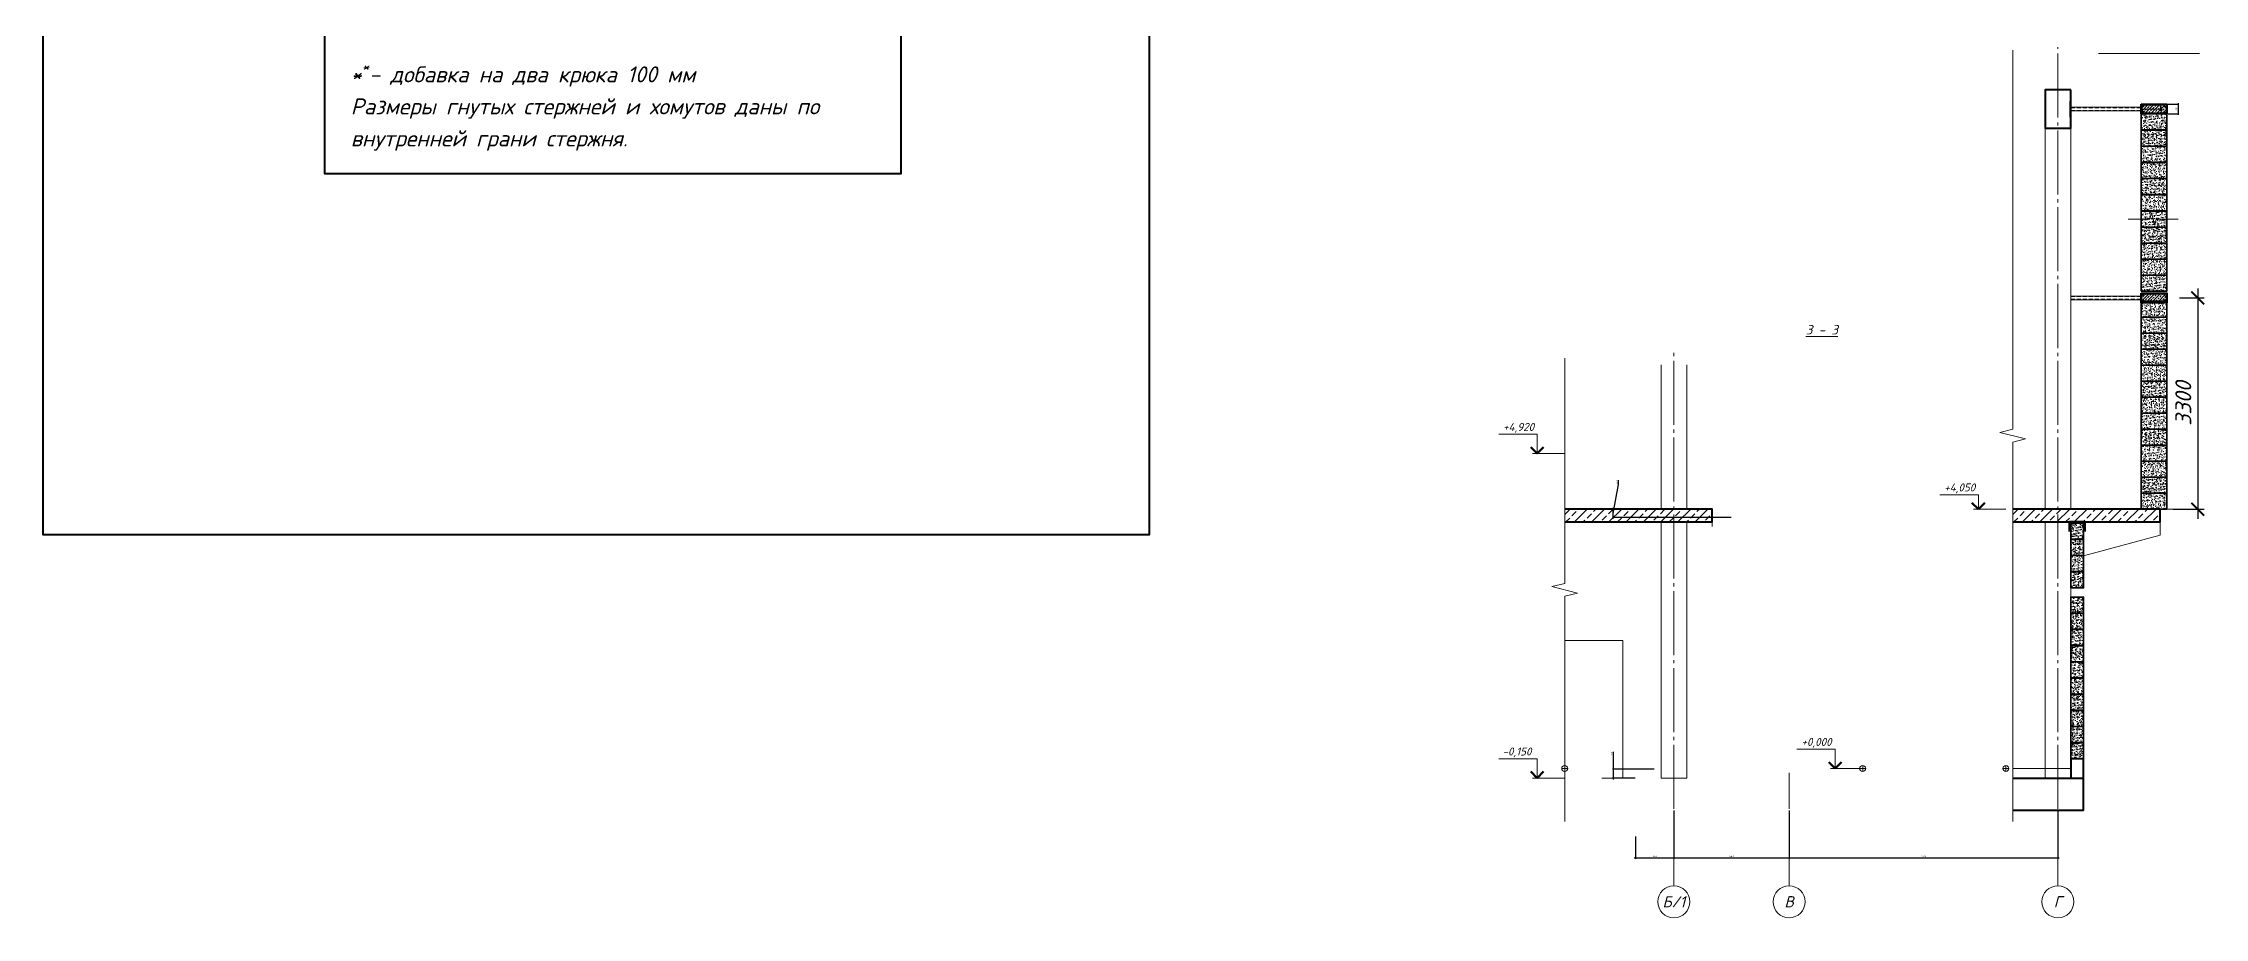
# Model space of a CAD drawing. Header units: millimetres. Extents: x -1807136 to 209800, y 0 to 410608.
# Drawn here: x -23521 to 10249, y 33275 to 46936 of the extents above; entities that cross this region are included whole.
import ezdxf
from ezdxf.enums import TextEntityAlignment as Align

# ---------------------------------------------------------------- set-up
doc = ezdxf.new("R2010")
doc.units = ezdxf.units.MM
doc.header["$PDMODE"] = 3
doc.linetypes.add('GOST2.303 5', pattern=[24, 20, -1.5, 1, -1.5])
doc.linetypes.add('HIDDEN', pattern=[0.375, 0.25, -0.125])
doc.layers.get('0').update_dxf_attribs({"lineweight": 5})
doc.layers.get('Defpoints').update_dxf_attribs({"lineweight": 0})
for name, color, linetype, lineweight in [('!!!Металл', 7, 'Continuous', 15), ('!!!Металл разрез', 7, 'Continuous', 35), ('#Dimensions', 7, 'Continuous', 9), ('#Арматура', 152, 'Continuous', 30), ('#Бетон вид', 22, 'Continuous', 18), ('#Бетон разрез', 22, 'Continuous', 40), ('#Газобетон', 152, 'Continuous', 35), ('#Оси', 7, 'Continuous', 9), ('#разм', 7, 'Continuous', 9), ('A-okno', 7, 'Continuous', 0), ('k_ Каркасы', 66, 'Continuous', 0), ('k_ Отметки', 251, 'Continuous', 9), ('k_ Рамка', 252, 'Continuous', 40)]:
    doc.layers.add(name, color=color, linetype=linetype, lineweight=lineweight)
doc.layers.add('#Hatch', color=252, linetype='Continuous', lineweight=5, true_color=0x696969)
doc.styles.add('STEP PR', font='isocpeui.ttf')
doc.dimstyles.new('SPDS', dxfattribs={"dimscale": 10, "dimtxt": 2.5, "dimasz": 2, "dimexe": 1.25, "dimexo": 0.625, "dimtad": 1, "dimdec": 0, "dimrnd": 0.001, "dimtxsty": 'STEP PR', "dimblk": 'ARCHTICK', "dimcen": 2.5, "dimdle": 2, "dimclrd": 256, "dimclre": 256, "dimclrt": 7, "dimadec": 0, "dimazin": 2, "dimtfac": 0.75, "dimtdec": 0, "dimtmove": 1, "dimatfit": 3, "dimfxl": 1, "dimtolj": 1, "dimarcsym": 1})
doc.dimstyles.new('STEP PR', dxfattribs={"dimscale": 10, "dimtxt": 2.5, "dimasz": 2, "dimexe": 1, "dimexo": 2, "dimgap": 1, "dimtad": 1, "dimdec": 4, "dimlfac": -1, "dimtxsty": 'STEP PR', "dimblk": 'ARCHTICK', "dimcen": 2, "dimdle": 1.5, "dimclrt": 1, "dimadec": 0, "dimazin": 0, "dimtfac": 1, "dimtdec": 4, "dimtmove": 1, "dimatfit": 3, "dimldrblk": 'DOTSMALL', "dimfxl": 1, "dimtolj": 1, "dimtzin": 0, "dimarcsym": 0})
doc.dimstyles.new('высотные отметки', dxfattribs={"dimtxt": 500, "dimasz": 100, "dimexe": 100, "dimexo": 0.625, "dimgap": 50, "dimtad": 1, "dimtih": 1, "dimtoh": 1, "dimdec": 3, "dimlfac": 0.001, "dimrnd": 0.005, "dimzin": 9, "dimtxsty": 'STEP PR', "dimblk": 'NONE', "dimcen": 100, "dimdle": 100, "dimse1": 1, "dimse2": 1, "dimsd1": 1, "dimsd2": 1, "dimadec": 0, "dimazin": 0, "dimtfac": 1, "dimtdec": 3, "dimtmove": 0, "dimatfit": 2, "dimldrblk": 'NONE', "dimfxl": 1, "dimarcsym": 0})
pattern_1 = [(45, (-9255.12, -45832.314), (-44.90128, 44.90128), []), (45, (-9210.22, -45832.314), (-44.90128, 44.90128), [31.75, -15.875])]

# ---------------------------------------------------------------- blocks, each defined once
blk = doc.blocks.new('*U5')
at = {"color": 0, "linetype": 'ByBlock', "lineweight": -2}
for p, q in [((21.99, 0), (22.3, 1.25)), ((22.3, 1.25), (22.93, -1.25)), ((21.99, 0), (0, 0)), ((22.93, -1.25), (23.24, 0)), ((45.23, 0), (23.24, 0))]:
    blk.add_line(p, q, dxfattribs=at)
blk = doc.blocks.new('_ArchTick')
at = {"color": 0, "linetype": 'ByBlock', "const_width": 0.15}
blk.add_lwpolyline([(-0.5, -0.5), (0.5, 0.5)], dxfattribs=at)
blk = doc.blocks.new('*D13')
at = {"layer": '#Dimensions', "lineweight": -2, "transparency": 16777216}
for p, q in [((1955, 34951), (1955, 34198)), ((3755, 34951), (3755, 34198)), ((1935, 34211), (3775, 34211))]:
    blk.add_line(p, q, dxfattribs=at)
at = {"layer": 'Defpoints', "color": 0, "transparency": 16777216}
for p in [(1955, 34957), (3755, 34957), (3755, 34211)]:
    blk.add_point(p, dxfattribs=at)
at = {"layer": '#Dimensions', "lineweight": -2, "transparency": 16777216, "xscale": 20, "yscale": 20, "zscale": 20, "rotation": 180}
blk.add_blockref('_ArchTick', (1955, 34211), dxfattribs=at)
at = {"layer": '#Dimensions', "lineweight": -2, "transparency": 16777216, "xscale": 20, "yscale": 20, "zscale": 20}
blk.add_blockref('_ArchTick', (3755, 34211), dxfattribs=at)
at = {"layer": '#Dimensions', "transparency": 16777216, "insert": (2855, 34235), "char_height": 25, "attachment_point": 5, "style": 'STEP PR'}
blk.add_mtext('\\A1;1800', dxfattribs=at)
blk = doc.blocks.new('*D14')
at = {"layer": '#Dimensions', "lineweight": -2, "transparency": 16777216}
for p, q in [((3755, 34951), (3755, 34198)), ((7955, 34951), (7955, 34198)), ((3735, 34211), (7975, 34211))]:
    blk.add_line(p, q, dxfattribs=at)
at = {"layer": 'Defpoints', "color": 0, "transparency": 16777216}
for p in [(3755, 34957), (7955, 34957), (7955, 34211)]:
    blk.add_point(p, dxfattribs=at)
at = {"layer": '#Dimensions', "lineweight": -2, "transparency": 16777216, "xscale": 20, "yscale": 20, "zscale": 20, "rotation": 180}
blk.add_blockref('_ArchTick', (3755, 34211), dxfattribs=at)
at = {"layer": '#Dimensions', "lineweight": -2, "transparency": 16777216, "xscale": 20, "yscale": 20, "zscale": 20}
blk.add_blockref('_ArchTick', (7955, 34211), dxfattribs=at)
at = {"layer": '#Dimensions', "transparency": 16777216, "insert": (5855, 34235), "char_height": 25, "attachment_point": 5, "style": 'STEP PR'}
blk.add_mtext('\\A1;4200', dxfattribs=at)
blk = doc.blocks.new('*D581')
at = {"layer": 'Defpoints', "color": 0, "ltscale": 3, "transparency": 16777216}
for p in [(4574327, -914160), (4576313, -914160, 0), (4576313, -924000)]:
    blk.add_point(p, dxfattribs=at)
at = {"layer": '#разм', "color": 0, "ltscale": 3, "transparency": 16777216, "insert": (4574872, -913360), "char_height": 250, "attachment_point": 5, "style": 'STEP PR'}
blk.add_mtext('+4,920', dxfattribs=at)
blk = doc.blocks.new('_None')
blk = doc.blocks.new('*D21')
at = {"layer": 'Defpoints', "color": 0, "ltscale": 3, "transparency": 16777216}
for p in [(4574340, -924000), (4576313, -924000), (4576313, -924000, 0)]:
    blk.add_point(p, dxfattribs=at)
at = {"layer": '#разм', "color": 0, "ltscale": 3, "transparency": 16777216, "insert": (4574872, -923200), "char_height": 250, "attachment_point": 5, "style": 'STEP PR'}
blk.add_mtext('+0,000', dxfattribs=at)
blk = doc.blocks.new('*D585')
at = {"layer": 'Defpoints', "color": 0, "ltscale": 3, "transparency": 16777216}
for p in [(4574313, -924300), (4576313, -924300, 0), (4576313, -924600)]:
    blk.add_point(p, dxfattribs=at)
at = {"layer": '#разм', "color": 0, "ltscale": 3, "transparency": 16777216, "insert": (4574821, -923500), "char_height": 250, "attachment_point": 5, "style": 'STEP PR'}
blk.add_mtext('-0,150', dxfattribs=at)
blk = doc.blocks.new('*D15')
at = {"layer": '#Dimensions', "lineweight": -2, "transparency": 16777216}
for p, q in [((1007, 39592), (1092, 40041)), ((1092, 40041), (1092, 40108)), ((2549, 39657), (994, 39657)), ((2849, 39527), (994, 39527)), ((1007, 39507), (1007, 39677))]:
    blk.add_line(p, q, dxfattribs=at)
at = {"layer": 'Defpoints', "color": 0, "transparency": 16777216}
for p in [(1007, 39657), (2555, 39657), (2855, 39527)]:
    blk.add_point(p, dxfattribs=at)
at = {"layer": '#Dimensions', "lineweight": -2, "transparency": 16777216, "xscale": 20, "yscale": 20, "zscale": 20}
for p, rotation in [((1007, 39657), 90), ((1007, 39527), 270)]:
    blk.add_blockref('_ArchTick', p, dxfattribs=dict(at, rotation=rotation))
at = {"layer": '#Dimensions', "transparency": 16777216, "insert": (1068, 40074), "char_height": 25, "attachment_point": 5, "rotation": 90, "style": 'STEP PR'}
blk.add_mtext('\\A1;130', dxfattribs=at)
blk = doc.blocks.new('*D16')
at = {"layer": '#Dimensions', "lineweight": -2, "transparency": 16777216}
for p, q in [((1007, 35869), (1007, 35597)), ((1649, 35597), (994, 35597)), ((1007, 35617), (1007, 35437)), ((1349, 35457), (994, 35457))]:
    blk.add_line(p, q, dxfattribs=at)
at = {"layer": 'Defpoints', "color": 0, "transparency": 16777216}
for p in [(1655, 35597), (1007, 35457), (1355, 35457)]:
    blk.add_point(p, dxfattribs=at)
at = {"layer": '#Dimensions', "lineweight": -2, "transparency": 16777216, "xscale": 20, "yscale": 20, "zscale": 20}
for p, rotation in [((1007, 35597), 90), ((1007, 35457), 270)]:
    blk.add_blockref('_ArchTick', p, dxfattribs=dict(at, rotation=rotation))
at = {"layer": '#Dimensions', "transparency": 16777216, "insert": (982, 35835), "char_height": 25, "attachment_point": 5, "rotation": 90, "style": 'STEP PR'}
blk.add_mtext('\\A1;140', dxfattribs=at)
blk = doc.blocks.new('*D12')
at = {"layer": '#Dimensions', "lineweight": -2, "transparency": 16777216}
for p, q in [((1355, 34542), (1355, 34198)), ((1955, 34542), (1955, 34198)), ((1335, 34211), (1975, 34211))]:
    blk.add_line(p, q, dxfattribs=at)
at = {"layer": 'Defpoints', "color": 0, "transparency": 16777216}
for p in [(1355, 34548), (1955, 34548), (1955, 34211)]:
    blk.add_point(p, dxfattribs=at)
at = {"layer": '#Dimensions', "lineweight": -2, "transparency": 16777216, "xscale": 20, "yscale": 20, "zscale": 20, "rotation": 180}
blk.add_blockref('_ArchTick', (1355, 34211), dxfattribs=at)
at = {"layer": '#Dimensions', "lineweight": -2, "transparency": 16777216, "xscale": 20, "yscale": 20, "zscale": 20}
blk.add_blockref('_ArchTick', (1955, 34211), dxfattribs=at)
at = {"layer": '#Dimensions', "transparency": 16777216, "insert": (1655, 34235), "char_height": 25, "attachment_point": 5, "style": 'STEP PR'}
blk.add_mtext('\\A1;600', dxfattribs=at)
blk = doc.blocks.new('*D25')
at = {"layer": 'Defpoints', "color": 0, "ltscale": 3, "transparency": 16777216}
for p in [(4574327, -915900), (4576313, -915900, 0), (4576313, -924000)]:
    blk.add_point(p, dxfattribs=at)
at = {"layer": '#разм', "color": 0, "ltscale": 3, "transparency": 16777216, "insert": (4574872, -915250), "char_height": 250, "attachment_point": 5, "style": 'STEP PR'}
blk.add_mtext('+4,050', dxfattribs=at)
blk = doc.blocks.new('*U17')
at = {"color": 0, "linetype": 'ByBlock', "lineweight": -2}
for p, q in [((37.04, 0), (37.35, 1.25)), ((37.35, 1.25), (37.97, -1.25)), ((37.04, 0), (0, 0)), ((37.97, -1.25), (38.29, 0)), ((75.32, 0), (38.29, 0))]:
    blk.add_line(p, q, dxfattribs=at)
blk = doc.blocks.new('Г.б.250х200')
at = {"layer": '#Hatch'}
h = blk.add_hatch(dxfattribs=at)
h.set_pattern_fill('AR-CONC', color=256, scale=0.5)
h.paths.add_polyline_path([(200, 250), (0, 250), (0, 0), (200, 0)])
at = {"layer": '#Газобетон'}
blk.add_lwpolyline([(0, 0), (200, 0), (200, 250), (0, 250)], close=True, dxfattribs=at)
blk = doc.blocks.new('Г.б.250х400')
at = {"layer": '#Hatch'}
h = blk.add_hatch(dxfattribs=at)
h.set_pattern_fill('AR-CONC', color=256, scale=0.5)
h.paths.add_polyline_path([(400, 250), (0, 250), (0, 0), (400, 0)])
at = {"layer": '#Газобетон'}
blk.add_lwpolyline([(0, 0), (400, 0), (400, 250), (0, 250)], close=True, dxfattribs=at)
blk = doc.blocks.new('*U29')
at = {"layer": '#Арматура', "lineweight": 0}
h = blk.add_hatch(dxfattribs=at)
h.set_pattern_fill('ANSI31', scale=1.6)
edge = h.paths.add_edge_path()
edge.add_arc((0, 8), 8, 0, 360)
blk.add_circle((0, 8), 8)
blk = doc.blocks.new('пояс_150')
at = {"layer": '#Hatch'}
h = blk.add_hatch(dxfattribs=at)
h.set_pattern_fill('ANSI31', color=256, scale=2)
h.set_pattern_definition([(45, (-9255.119, -45832.314), (-4.4901281, 4.4901281), [])])
h.paths.add_polyline_path([(10, 150), (0, 150), (0, 75), (10, 75)])
h.paths.add_polyline_path([(10, 75), (0, 75), (0, 0), (10, 0)])
h = blk.add_hatch(dxfattribs=at)
h.set_pattern_fill('ANSI33', color=256, scale=10)
h.set_pattern_definition(pattern_1)
h.paths.add_polyline_path([(400, 150), (10, 150), (10, 75), (400, 75)])
h.paths.add_polyline_path([(400, 75), (10, 75), (10, 0), (400, 0)])
h = blk.add_hatch(dxfattribs=at)
h.set_pattern_fill('ANSI31', color=256, scale=2)
h.paths.add_polyline_path([(320, 100), (310, 100), (310, 50), (320, 50)])
at = {"layer": '!!!Металл разрез'}
for points in [[(0, 150), (10, 150), (10, 0), (0, 0)], [(320, 100), (310, 100), (310, 50), (320, 50)]]:
    blk.add_lwpolyline(points, close=True, dxfattribs=at)
at = {"layer": '#Бетон разрез'}
blk.add_lwpolyline([(0, 150), (400, 150), (400, 0), (0, 0)], close=True, dxfattribs=at)
at = {"linetype": 'HIDDEN', "ltscale": 20}
for points in [[(0, 81), (10, 81)], [(0, 81), (10, 81)], [(0, 69), (10, 69)], [(0, 69), (10, 69)], [(310, 81), (320, 81)], [(310, 69), (320, 69)]]:
    blk.add_lwpolyline(points, dxfattribs=at)
for points in [[(10, 150), (10, 0)], [(310, 100), (310, 50)], [(320, 100), (320, 50)]]:
    blk.add_lwpolyline(points)
blk.add_lwpolyline([(310, 100), (310, 100), (310, 100), (310, 100)], close=True)
at = {"layer": 'k_ Каркасы', "const_width": 12}
blk.add_lwpolyline([(10, 75), (310, 75)], dxfattribs=at)
at = {"layer": 'k_ Каркасы', "const_width": 4}
blk.add_lwpolyline([(20, 120), (20, 30, 0.414214), (30, 20), (370, 20, 0.414214), (380, 30), (380, 120, 0.414214), (370, 130), (30, 130, 0.414214), (20, 120, 0.414214), (30, 110, 0.098491), (34, 111), (77, 136)], format="xyb", dxfattribs=at)
at = {"layer": '#Арматура'}
for p in [(30, 112), (30, 22)]:
    blk.add_blockref('*U29', p, dxfattribs=at)
at = {"layer": '#Арматура', "xscale": -1}
for p in [(370, 112), (370, 22)]:
    blk.add_blockref('*U29', p, dxfattribs=at)
blk = doc.blocks.new('Пояс_150_пром')
at = {"layer": '#Hatch'}
h = blk.add_hatch(dxfattribs=at)
h.set_pattern_fill('ANSI33', color=256, scale=10)
h.set_pattern_definition(pattern_1)
h.paths.add_polyline_path([(400, 150), (0, 150), (0, 75), (400, 75)])
h.paths.add_polyline_path([(400, 75), (0, 75), (0, 0), (400, 0)])
at = {"layer": '#Бетон разрез'}
blk.add_lwpolyline([(0, 150), (400, 150), (400, 0), (0, 0)], close=True, dxfattribs=at)
at = {"layer": 'k_ Каркасы', "const_width": 4}
blk.add_lwpolyline([(23, 117), (23, 33, 0.414214), (33, 23), (367, 23, 0.414214), (377, 33), (377, 117, 0.414214), (367, 127), (33, 127, 0.414214), (23, 117, 0.414214), (33, 107, 0.098491), (37, 108), (80, 133)], format="xyb", dxfattribs=at)
at = {"layer": '#Арматура'}
for p in [(33, 109), (33, 25)]:
    blk.add_blockref('*U29', p, dxfattribs=at)
at = {"layer": '#Арматура', "xscale": -1}
for p in [(367, 109), (367, 25)]:
    blk.add_blockref('*U29', p, dxfattribs=at)
blk = doc.blocks.new('*U32')
at = {"color": 0, "linetype": 'ByBlock', "lineweight": -2}
for p, q in [((4.26, 0), (4.57, 1.25)), ((4.57, 1.25), (5.19, -1.25)), ((4.26, 0), (0, 0)), ((5.19, -1.25), (5.51, 0)), ((9.76, 0), (5.51, 0))]:
    blk.add_line(p, q, dxfattribs=at)
blk = doc.blocks.new('*D89')
at = {"color": 0, "lineweight": -2, "transparency": 16777216}
for p, q in [((9855, 42957), (10239, 42957)), ((10139, 43107), (10139, 39507)), ((9755, 39657), (10239, 39657))]:
    blk.add_line(p, q, dxfattribs=at)
at = {"layer": 'Defpoints', "color": 0, "transparency": 16777216}
for p in [(9655, 42957), (9555, 39657), (10139, 39657)]:
    blk.add_point(p, dxfattribs=at)
at = {"color": 0, "lineweight": -2, "transparency": 16777216, "xscale": 200, "yscale": 200, "zscale": 200}
for p, rotation in [((10139, 42957), 90), ((10139, 39657), 270)]:
    blk.add_blockref('_ArchTick', p, dxfattribs=dict(at, rotation=rotation))
at = {"color": 1, "transparency": 16777216, "insert": (9914, 41307), "char_height": 250, "attachment_point": 5, "rotation": 90, "style": 'STEP PR'}
blk.add_mtext('\\A1;3300', dxfattribs=at)
blk = doc.blocks.new('_DotSmall')
at = {"color": 0, "linetype": 'ByBlock', "const_width": 0.5}
blk.add_lwpolyline([(-0.0625, 0, 1), (0.0625, 0, 1)], format="xyb", close=True, dxfattribs=at)
blk = doc.blocks.new('*D90')
at = {"color": 0, "lineweight": -2, "transparency": 16777216}
for p, q in [((9675, 45982), (9842, 45982)), ((9832, 45997), (9832, 45817)), ((9675, 45832), (9842, 45832))]:
    blk.add_line(p, q, dxfattribs=at)
at = {"layer": 'Defpoints', "color": 0, "transparency": 16777216}
for p in [(9655, 45982), (9655, 45832), (9832, 45832)]:
    blk.add_point(p, dxfattribs=at)
at = {"color": 0, "lineweight": -2, "transparency": 16777216, "xscale": 20, "yscale": 20, "zscale": 20}
for p, rotation in [((9832, 45982), 90), ((9832, 45832), 270)]:
    blk.add_blockref('_ArchTick', p, dxfattribs=dict(at, rotation=rotation))
at = {"color": 1, "transparency": 16777216, "insert": (9809, 45907), "char_height": 25, "attachment_point": 5, "rotation": 90, "style": 'STEP PR'}
blk.add_mtext('\\A1;150', dxfattribs=at)
blk = doc.blocks.new('*U7')
at = {"layer": '#разм', "ltscale": 100, "elevation": 0}
for points in [[(4575453.9815, -913560.2763), (4574252.0497, -913560.2763)], [(4575453.9815, -914160.2763), (4575453.9815, -913560.2763)], [(4576313.4569, -914160.2763), (4575303.9815, -914160.2763)]]:
    blk.add_lwpolyline(points, dxfattribs=at)
at = {"layer": 'A-okno', "color": 0, "lineweight": 50, "ltscale": 100, "elevation": 0}
for points in [[(4575453.9815, -914160.2763), (4575253.9816, -913960.2764)], [(4575453.9815, -914160.2763), (4575653.9814, -913960.2764)]]:
    blk.add_lwpolyline(points, dxfattribs=at)
at = {"layer": 'Defpoints', "color": 253, "lineweight": 15, "ltscale": 3, "elevation": 0}
blk.add_lwpolyline([(4576313.4569, -923906.6603), (4576313.4569, -924093.8923)], dxfattribs=at)
at = {"layer": 'Defpoints', "color": 253, "ltscale": 3, "elevation": 0}
blk.add_lwpolyline([(4576219.8409, -924000.2763), (4576407.0728, -924000.2763)], dxfattribs=at)
at = {"layer": 'Defpoints', "color": 253, "lineweight": 15, "ltscale": 3}
blk.add_circle((4576313.4569, -924000.2763, 0), 93.616, dxfattribs=at)
at = {"layer": '#разм', "ltscale": 3}
dim = blk.add_linear_dim(base=(4574327.168, -914160.2763), p1=(4576313.4569, -924000.4215), p2=(4576313.4569, -914160.2763, 0), angle=90, dimstyle='высотные отметки', override={"dimtxt": 250, "dimlfac": 0.0005, "dimrnd": 0.005, "dimzin": 1, "dimpost": '+<>'}, dxfattribs=at)
dim.commit()
dim.dimension.update_dxf_attribs({"geometry": '*D581', "text_midpoint": (4574872.0543, -913560.2763), "dimtype": 160})
blk = doc.blocks.new('*U20')
at = {"layer": '#разм', "ltscale": 100, "elevation": 0}
for points in [[(4575453.9815, -923400.2763), (4574252.0497, -923400.2763)], [(4575453.9815, -924000.2763), (4575453.9815, -923400.2763)], [(4576313.4569, -924000.2763), (4575303.9815, -924000.2763)]]:
    blk.add_lwpolyline(points, dxfattribs=at)
at = {"layer": 'A-okno', "color": 0, "lineweight": 50, "ltscale": 100, "elevation": 0}
for points in [[(4575453.9815, -924000.2763), (4575253.9816, -923800.2764)], [(4575453.9815, -924000.2763), (4575653.9814, -923800.2764)]]:
    blk.add_lwpolyline(points, dxfattribs=at)
at = {"layer": 'Defpoints', "color": 253, "lineweight": 15, "ltscale": 3, "elevation": 0}
blk.add_lwpolyline([(4576313.4569, -923906.6603), (4576313.4569, -924093.8923)], dxfattribs=at)
at = {"layer": 'Defpoints', "color": 253, "ltscale": 3, "elevation": 0}
blk.add_lwpolyline([(4576219.8409, -924000.2763), (4576407.0728, -924000.2763)], dxfattribs=at)
at = {"layer": 'Defpoints', "color": 253, "lineweight": 15, "ltscale": 3}
blk.add_circle((4576313.4569, -924000.2763, 0), 93.616, dxfattribs=at)
at = {"layer": '#разм', "ltscale": 3}
dim = blk.add_linear_dim(base=(4574340.0468, -924000.2763), p1=(4576313.4569, -924000.4215), p2=(4576313.4569, -924000.2763, 0), angle=90, dimstyle='высотные отметки', override={"dimtxt": 250, "dimlfac": 0.0005, "dimrnd": 0.005, "dimzin": 1, "dimpost": '+<>'}, dxfattribs=at)
dim.commit()
dim.dimension.update_dxf_attribs({"geometry": '*D21', "text_midpoint": (4574872.0543, -923400.2763), "dimtype": 160})
blk = doc.blocks.new('*U8')
at = {"layer": '#разм', "ltscale": 100, "elevation": 0}
for points in [[(4575453.9815, -923700.1311), (4574252.0497, -923700.1311)], [(4575453.9815, -924300.1311), (4575453.9815, -923700.1311)], [(4576313.4569, -924300.1311), (4575303.9815, -924300.1311)]]:
    blk.add_lwpolyline(points, dxfattribs=at)
at = {"layer": '#разм', "lineweight": 50, "ltscale": 100, "elevation": 0}
for points in [[(4575453.9815, -924300.1311), (4575253.9816, -924100.1312)], [(4575453.9815, -924300.1311), (4575653.9814, -924100.1312)]]:
    blk.add_lwpolyline(points, dxfattribs=at)
at = {"layer": 'Defpoints', "color": 253, "lineweight": 15, "ltscale": 3, "elevation": 0}
for points in [[(4576313.4569, -923625.6673), (4576313.4569, -924374.5949)], [(4576313.4569, -923906.6603), (4576313.4569, -924093.8923)]]:
    blk.add_lwpolyline(points, dxfattribs=at)
at = {"layer": 'Defpoints', "color": 253, "ltscale": 3, "elevation": 0}
blk.add_lwpolyline([(4576219.8409, -924000.2763), (4576407.0728, -924000.2763)], dxfattribs=at)
at = {"layer": 'Defpoints', "color": 253, "lineweight": 15, "ltscale": 3}
blk.add_circle((4576313.4569, -924000.2763, 0), 93.616, dxfattribs=at)
at = {"layer": '#разм', "ltscale": 3}
dim = blk.add_linear_dim(base=(4574313.1732, -924300.1311), p1=(4576313.4569, -924600.4215), p2=(4576313.4569, -924300.1311, 0), angle=90, dimstyle='высотные отметки', override={"dimtxt": 250, "dimlfac": 0.0005, "dimrnd": 0.005, "dimzin": 1, "dimpost": '-<>'}, dxfattribs=at)
dim.commit()
dim.dimension.update_dxf_attribs({"geometry": '*D585', "text_midpoint": (4574820.8436, -923700.1311), "dimtype": 160})
blk = doc.blocks.new('*U24')
at = {"layer": '#разм', "ltscale": 100, "elevation": 0}
for points in [[(4575453.9815, -915449.5836), (4574252.0497, -915449.5836)], [(4575453.9815, -915900.4215), (4575453.9815, -915449.5836)], [(4576313.4569, -915900.4215), (4575303.9815, -915900.4215)]]:
    blk.add_lwpolyline(points, dxfattribs=at)
at = {"layer": 'A-okno', "color": 0, "lineweight": 50, "ltscale": 100, "elevation": 0}
for points in [[(4575453.9815, -915900.4215), (4575253.9816, -915700.4216)], [(4575453.9815, -915900.4215), (4575653.9814, -915700.4216)]]:
    blk.add_lwpolyline(points, dxfattribs=at)
at = {"layer": 'Defpoints', "color": 253, "lineweight": 15, "ltscale": 3, "elevation": 0}
blk.add_lwpolyline([(4576313.4569, -923906.6603), (4576313.4569, -924093.8923)], dxfattribs=at)
at = {"layer": 'Defpoints', "color": 253, "ltscale": 3, "elevation": 0}
blk.add_lwpolyline([(4576219.8409, -924000.2763), (4576407.0728, -924000.2763)], dxfattribs=at)
at = {"layer": 'Defpoints', "color": 253, "lineweight": 15, "ltscale": 3}
blk.add_circle((4576313.4569, -924000.2763, 0), 93.616, dxfattribs=at)
at = {"layer": '#разм', "ltscale": 3}
dim = blk.add_linear_dim(base=(4574327.168, -915900.4215), p1=(4576313.4569, -924000.4215), p2=(4576313.4569, -915900.4215, 0), angle=90, dimstyle='высотные отметки', override={"dimtxt": 250, "dimlfac": 0.0005, "dimrnd": 0.005, "dimzin": 1, "dimpost": '+<>'}, dxfattribs=at)
dim.commit()
dim.dimension.update_dxf_attribs({"geometry": '*D25', "text_midpoint": (4574872.0543, -915449.5836), "dimtype": 160})

msp = doc.modelspace()

# ---------------------------------------------------------------- hatches: boundary and pattern name
at = {"layer": '#Hatch'}
h = msp.add_hatch(dxfattribs=at)
h.set_pattern_fill('ANSI31', color=256, scale=2)
h.set_pattern_definition([(45, (-1110, 0), (-4.4901281, 4.4901281), [])])
h.paths.add_polyline_path([(8155.11881, 46032.31395), (8145.11881, 46032.31395), (8145.11881, 45907.31395), (8155.11881, 45907.31395)])
h.paths.add_polyline_path([(8155.11881, 45907.31395), (8145.11881, 45907.31395), (8145.11881, 45782.31395), (8155.11881, 45782.31395)])
h = msp.add_hatch(dxfattribs=at)
h.set_pattern_fill('ANSI33', color=256, scale=30, style=0)
h.set_pattern_definition([(45, (-30922.14, 178399.12), (-134.70384, 134.70384), []), (45, (-30787.44, 178399.12), (-134.70384, 134.70384), [95.25, -47.625])])
h.paths.add_polyline_path([(1955.11881, 39657.31395), (249.96137, 39657.31395), (249.96137, 39457.31395), (1955.11881, 39457.31395)])
h.paths.add_polyline_path([(2555.11881, 39457.31395), (2555.11881, 39657.31395), (1955.11881, 39657.31395), (1955.11881, 39457.31395)])
h = msp.add_hatch(dxfattribs=at)
h.set_pattern_fill('ANSI33', color=256, scale=30, style=0)
h.set_pattern_definition([(45, (-23922.14, 178399.12), (-134.70384, 134.70384), []), (45, (-23787.44, 178399.12), (-134.70384, 134.70384), [95.25, -47.625])])
h.paths.add_polyline_path([(8955.11881, 39657.31395), (7249.96137, 39657.31395), (7249.96137, 39457.31395), (8955.11881, 39457.31395)])
h.paths.add_polyline_path([(9555.11881, 39457.31395), (9555.11881, 39657.31395), (8955.11881, 39657.31395), (8955.11881, 39457.31395)])

# ---------------------------------------------------------------- linework, layer by layer
at = {"layer": '!!!Металл'}
for points in [[(8155.11881, 45937.31395), (9255.11881, 45937.31395)], [(8155.11881, 45877.31395), (9255.11881, 45877.31395)], [(8155.11881, 42987.31395), (9255.11881, 42987.31395)], [(8155.11881, 42987.31395), (9255.11881, 42987.31395)], [(8155.11881, 42927.31395), (9255.11881, 42927.31395)], [(8155.11881, 42927.31395), (9255.11881, 42927.31395)], [(2555.11881, 39610.23191), (2555.11881, 39386.62512)]]:
    msp.add_lwpolyline(points, dxfattribs=at)
at = {"layer": '!!!Металл', "linetype": 'HIDDEN', "ltscale": 250}
for points in [[(8155.11881, 45927.31395), (9255.11881, 45927.31395)], [(8155.11881, 42977.31395), (9255.11881, 42977.31395)]]:
    msp.add_lwpolyline(points, dxfattribs=at)
at = {"layer": '!!!Металл разрез'}
msp.add_lwpolyline([(8145.11881, 46032.31395), (8155.11881, 46032.31395), (8155.11881, 45782.31395), (8145.11881, 45782.31395)], close=True, dxfattribs=at)
at = {"layer": '!!!Металл разрез', "lineweight": 60}
msp.add_lwpolyline([(8135.11881, 39307.31395), (8135.11881, 39457.31395), (8375.11881, 39457.31395), (8375.11881, 39307.31395)], dxfattribs=at)
at = {"layer": '#Бетон вид'}
for points in [[(7755.11881, 46207.31395), (7755.11881, 39657.31395), (8155.11881, 39657.31395), (8155.11881, 46207.31395)], [(7755.11881, 46207.31395), (8155.11881, 46207.31395)], [(1755.11881, 41914.34099), (1755.11881, 39657.31395), (2155.11881, 39657.31395), (2155.11881, 41914.34099)], [(8035.11881, 39657.31395), (9555.11881, 39657.31395)], [(9555.11881, 39657.31395), (9555.11881, 39250.13428)], [(7755.11881, 39457.31395), (7755.11881, 35457.31395)], [(8155.11881, 35457.31395), (8155.11881, 35457.31395), (8155.11881, 39437.31395)], [(9555.11881, 39250.13428), (8355.11881, 38928.59525)], [(249.96137, 37607.31395), (1155.11881, 37607.31395), (1155.11881, 35457.31395), (830.43975, 35457.31395)], [(8155.11881, 35607.31395), (7249.96137, 35607.31395)]]:
    msp.add_lwpolyline(points, dxfattribs=at)
msp.add_lwpolyline([(1755.11881, 35457.31395), (2155.11881, 35457.31395), (2155.11881, 39457.31395), (1755.11881, 39457.31395)], close=True, dxfattribs=at)
at = {"layer": '#Бетон разрез'}
msp.add_lwpolyline([(8155.11881, 46207.31395), (7755.11881, 46207.31395), (7755.11881, 45607.31395), (8155.11881, 45607.31395)], close=True, dxfattribs=at)
for points in [[(249.96137, 39457.31395), (2555.11881, 39457.31395), (2555.11881, 39610.23191), (2555.11881, 39657.31395), (2437.18955, 39657.31395), (249.96137, 39657.31395)], [(7249.96137, 39457.31395), (9555.11881, 39457.31395), (9555.11881, 39610.23191), (9555.11881, 39657.31395), (9437.18955, 39657.31395), (7249.96137, 39657.31395)], [(8355.11881, 35457.31395), (8355.11881, 35757.31395), (8155.11881, 35757.31395), (8155.11881, 35457.31395)], [(7249.96137, 34957.31395), (8355.11881, 34957.31395), (8355.11881, 35457.31395)], [(7249.96137, 35457.31395), (8355.11881, 35457.31395)]]:
    msp.add_lwpolyline(points, dxfattribs=at)
at = {"layer": '#Оси', "linetype": 'GOST2.303 5', "ltscale": 50}
for points in [[(7955.11881, 33775.09522), (7955.11881, 46873.40618)], [(1955.11881, 33775.09522), (1955.11881, 42121.0787)], [(3755.11881, 33775.09522), (3755.11881, 35538.24537)]]:
    msp.add_lwpolyline(points, dxfattribs=at)
at = {"layer": '#Оси', "linetype": 'Continuous', "ltscale": 50}
for centre in [(1955.11881, 33525.09522), (3755.11881, 33525.09522), (7955.11881, 33525.09522)]:
    msp.add_circle(centre, 250, dxfattribs=at)
at = {"color": 3, "lineweight": 40}
msp.add_lwpolyline([(-23520.91679, 74251.21036), (-6244.59163, 74251.21036), (-6244.59163, 39254.57734), (-23520.91679, 39254.57734)], close=True, dxfattribs=at)
for points in [[(8588.07444, 46777.31395), (10169.64131, 46777.31395)], [(8155.11881, 46032.31395), (8155.11881, 45782.31395)], [(9265.11881, 45907.31395), (9565.11881, 45907.31395)], [(2235.11881, 39657.31395), (2535.11881, 39657.31395)], [(9335.11881, 39657.31395), (9635.11881, 39657.31395)], [(9555.11881, 39657.31395), (10106.19998, 39657.31395)]]:
    msp.add_lwpolyline(points)
at = {"linetype": 'HIDDEN', "ltscale": 250}
for points in [[(8155.11881, 45887.31395), (9255.11881, 45887.31395)], [(8155.11881, 42937.31395), (9255.11881, 42937.31395)]]:
    msp.add_lwpolyline(points, dxfattribs=at)
at = {"layer": 'k_ Рамка'}
msp.add_lwpolyline([(-19122.70083, 72731.60878), (-10122.70083, 72731.60878), (-10122.70083, 44897.97077), (-19122.70083, 44897.97077)], close=True, dxfattribs=at)

# ---------------------------------------------------------------- block references
at = {"layer": '#разм', "lineweight": 15, "xscale": 0.5, "yscale": 0.5, "zscale": 0.5}
for name, p in [('*U7', (-2287906.76708, 497607.4521, 0)), ('*U24', (-2281014.9755, 497607.52471)), ('*U8', (-2287906.76708, 497607.52471, 0)), ('*U20', (-2283251.86158, 497607.4521, 0))]:
    msp.add_blockref(name, p, dxfattribs=at)
at = {"xscale": -160, "yscale": 160, "zscale": 160, "rotation": 270}
for name, p in [('*U17', (7249.96137, 34778.63582)), ('*U5', (249.96137, 34778.63582))]:
    msp.add_blockref(name, p, dxfattribs=at)
for name, p in [('пояс_150', (9255.11881, 45832.31395)), ('Г.б.250х400', (9255.11881, 45582.31395)), ('Г.б.250х400', (9255.11881, 45329.31395)), ('Г.б.250х400', (9255.11881, 45076.31395)), ('Г.б.250х400', (9255.11881, 44823.31395)), ('Г.б.250х400', (9255.11881, 44570.31395)), ('Г.б.250х400', (9255.11881, 44064.31395)), ('Г.б.250х400', (9255.11881, 44317.31395)), ('Г.б.250х400', (9255.11881, 43811.31395)), ('Г.б.250х400', (9255.11881, 43561.31395)), ('Г.б.250х400', (9255.11881, 43311.31395)), ('Г.б.250х400', (9255.11881, 43061.31395)), ('Г.б.250х400', (9255.11881, 42657.31395)), ('Пояс_150_пром', (9255.11881, 42882.31395)), ('Г.б.250х400', (9255.11881, 42407.31395)), ('Г.б.250х400', (9255.11881, 42157.31395)), ('Г.б.250х400', (9255.11881, 41657.31395)), ('Г.б.250х400', (9255.11881, 41907.31395)), ('Г.б.250х400', (9255.11881, 41407.31395)), ('Г.б.250х400', (9255.11881, 41157.31395)), ('Г.б.250х400', (9255.11881, 40907.31395)), ('Г.б.250х400', (9255.11881, 40657.31395)), ('Г.б.250х400', (9255.11881, 40407.31395)), ('Г.б.250х400', (9255.11881, 40157.31395)), ('Г.б.250х400', (9255.11881, 39907.31395)), ('Г.б.250х400', (9255.11881, 39657.31395)), ('Г.б.250х200', (8155.11881, 39187.31395)), ('Г.б.250х200', (8155.11881, 38934.31395)), ('Г.б.250х200', (8155.11881, 38681.31395)), ('Г.б.250х200', (8155.11881, 38428.31395)), ('Г.б.250х200', (8155.11881, 38034.31395)), ('Г.б.250х200', (8155.11881, 37781.31395)), ('Г.б.250х200', (8155.11881, 37528.31395)), ('Г.б.250х200', (8155.11881, 37275.31395)), ('Г.б.250х200', (8155.11881, 37022.31395)), ('Г.б.250х200', (8155.11881, 36769.31395)), ('Г.б.250х200', (8155.11881, 36516.31395)), ('Г.б.250х200', (8155.11881, 36263.31395)), ('Г.б.250х200', (8155.11881, 36010.31395)), ('Г.б.250х200', (8155.11881, 35757.31395))]:
    msp.add_blockref(name, p)
at = {"xscale": -80, "yscale": -80, "zscale": -80}
msp.add_blockref('*U32', (9833.26939, 44188.54884), dxfattribs=at)

# ---------------------------------------------------------------- texts
at = {"layer": '#Оси', "linetype": 'Continuous', "ltscale": 50, "style": 'STEP PR'}
for s, p in [('Б/1', (1955.11881, 33525.09522)), ('В', (3755.11881, 33525.09522)), ('Г', (7955.11881, 33525.09522))]:
    msp.add_text(s, height=175, dxfattribs=at).set_placement(p, align=Align.MIDDLE_CENTER)
at = {"layer": 'k_ Отметки', "linetype": 'ByBlock', "insert": (4267.05252, 42385.59834), "char_height": 150, "width": 1324.3115513, "attachment_point": 8, "style": 'STEP PR'}
msp.add_mtext('{\\fISOCPEUR|b1|i1|c204|p34;\\L3 - 3}', dxfattribs=at)
at = {"layer": 'k_ Рамка', "insert": (-18717.22606, 45957.7405), "char_height": 250, "width": 7797.3089723, "attachment_point": 4, "line_spacing_factor": 1.2, "style": 'STEP PR'}
msp.add_mtext('\\A1;*{\\H0.7x;\\S*^ ;}- добавка на два крюка 100 мм\\PРазмеры гнутых стержней и хомутов даны по внутренней грани стержня. ', dxfattribs=at)

# ---------------------------------------------------------------- dimensions: what is measured, and where the dimension line sits
at = {"layer": '#Dimensions'}
for base, p1, p2, picture, middle in [((1006.91972, 39657.31395), (2855.11881, 39527.31395), (2555.11881, 39657.31395), '*D15', (1092.05601, 40052.689)), ((1006.91972, 35457.31395), (1655.11881, 35597.31395), (1355.11881, 35457.31395), '*D16', (1016.95806, 35834.50169))]:
    dim = msp.add_linear_dim(base=base, p1=p1, p2=p2, angle=90, dimstyle='SPDS', override={"dimgap": 1.2, "dimrnd": 5, "dimtxsty": 'STEP PR', "dimblk1": 'ArchTick', "dimblk2": 'ArchTick', "dimsah": 1, "dimclrt": 256}, dxfattribs=at)
    dim.commit()
    dim.dimension.update_dxf_attribs({"geometry": picture, "text_midpoint": middle, "dimtype": 160})
for base, p1, p2, picture, middle in [((3755.11881, 34210.79606), (1955.11881, 34957.31395), (3755.11881, 34957.31395), '*D13', (2855.11881, 34235.29606)), ((7955.11881, 34210.79606), (3755.11881, 34957.31395), (7955.11881, 34957.31395), '*D14', (5855.11881, 34235.29606)), ((1955.11881, 34210.79606), (1355.11881, 34547.81984), (1955.11881, 34547.81984), '*D12', (1655.11881, 34235.29606))]:
    dim = msp.add_linear_dim(base=base, p1=p1, p2=p2, dimstyle='SPDS', override={"dimgap": 1.2, "dimrnd": 5, "dimtxsty": 'STEP PR', "dimblk1": 'ArchTick', "dimblk2": 'ArchTick', "dimsah": 1, "dimclrt": 256}, dxfattribs=at)
    dim.commit()
    dim.dimension.update_dxf_attribs({"geometry": picture, "text_midpoint": middle})
dim = msp.add_linear_dim(base=(9831.81638, 45832.31395), p1=(9655.11881, 45982.31395), p2=(9655.11881, 45832.31395), angle=90, dimstyle='STEP PR')
dim.commit()
dim.dimension.update_dxf_attribs({"geometry": '*D90', "text_midpoint": (9809.31638, 45907.31395)})
dim = msp.add_linear_dim(base=(10138.7698, 39657.31395), p1=(9655.11881, 42957.31395), p2=(9555.11881, 39657.31395), angle=90, dimstyle='STEP PR', override={"dimscale": 100})
dim.commit()
dim.dimension.update_dxf_attribs({"geometry": '*D89', "text_midpoint": (9913.7698, 41307.31395)})

doc.saveas('drawing.dxf')
